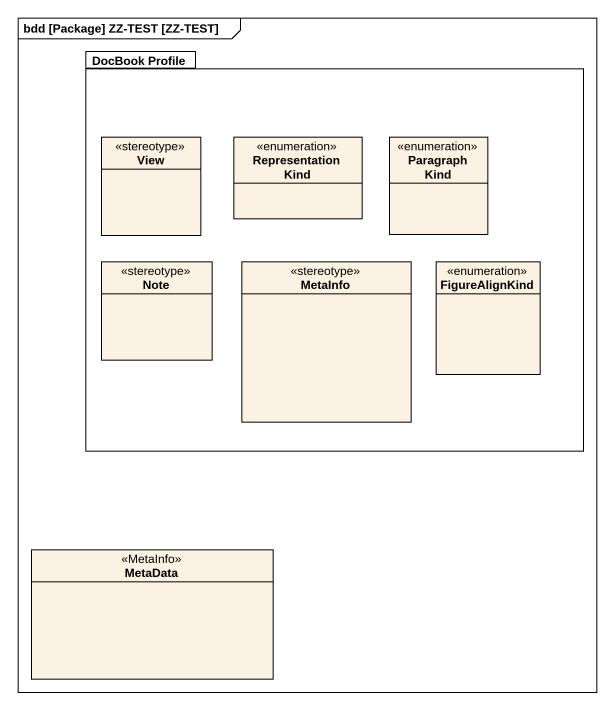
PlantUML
@startuml
mainframe bdd [Package] ZZ-TEST [ZZ-TEST]
hide circle
hide empty members
package "DocBook Profile" as DocBook_Profile {
  class View <<stereotype>>
  enum "Representation Kind" as Representation_Kind
  enum "Paragraph Kind" as Paragraph_Kind
  class "Note" as Note_ <<stereotype>>
  class MetaInfo <<stereotype>>
  enum FigureAlignKind
}
class MetaData <<MetaInfo>>
@enduml
